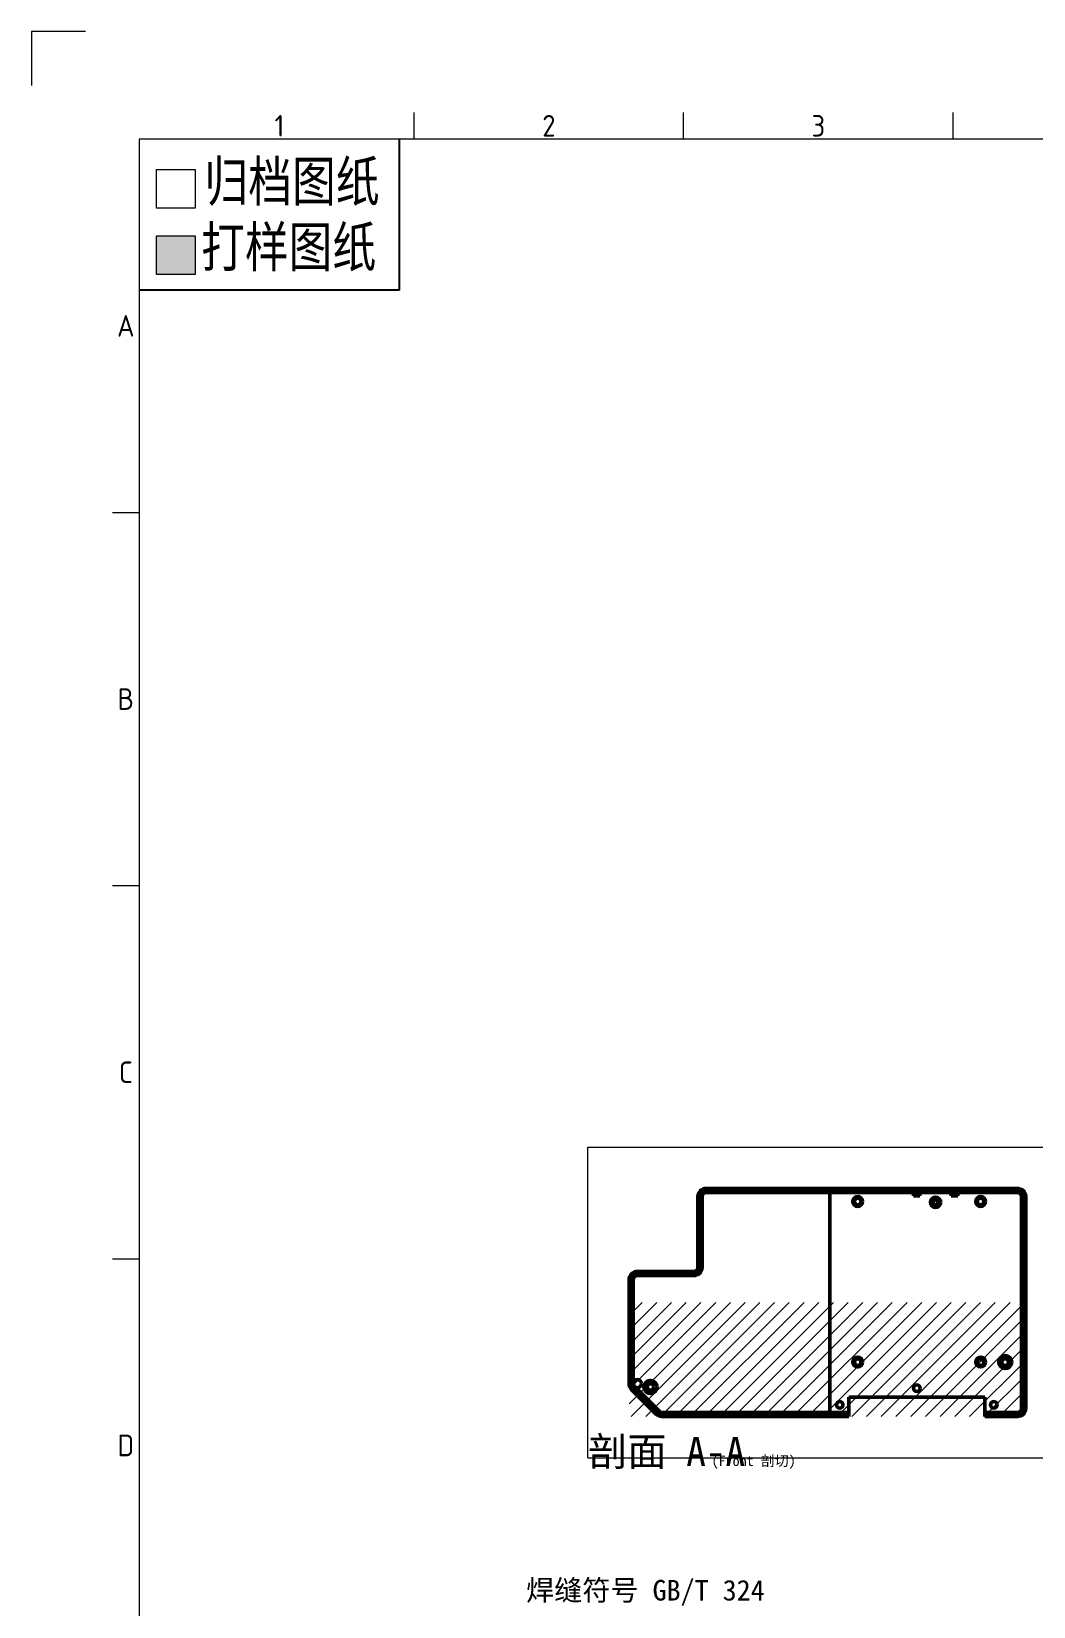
# Model space of a CAD drawing. Header units: metres. Extents: x 27606 to 28706, y -2150 to -1373.
# Drawn here: x 27606 to 27849.1, y -1755.2 to -1373 of the extents above; entities that cross this region are included whole.
import ezdxf
from ezdxf.enums import TextEntityAlignment as Align

# ---------------------------------------------------------------- set-up
doc = ezdxf.new("R2010")
doc.units = ezdxf.units.M
for name, color, linetype, lineweight in [('DIM', 2, 'CONTINUOUS', 18), ('FRAME', 7, 'CONTINUOUS', 13), ('HOLE', 7, 'CONTINUOUS', 50), ('OUTLINE', 7, 'CONTINUOUS', 50), ('SECTION', 1, 'CONTINUOUS', 18), ('TEXT', 7, 'CONTINUOUS', 13)]:
    doc.layers.add(name, color=color, linetype=linetype, lineweight=lineweight)
doc.layers.add('图框', color=7, linetype='Continuous')
doc.layers.add('注释', color=5, linetype='Continuous')
doc.styles.add('ISO Proportional', font='isocp.shx')
doc.styles.add('SimSun', font='simsun.ttc')
doc.styles.add('字母和汉字', font='arial.ttf', dxfattribs={"width": 0.8})

msp = doc.modelspace()

# ---------------------------------------------------------------- hatches: boundary and pattern name
at = {"layer": 'SECTION'}
h = msp.add_hatch(dxfattribs=at)
h.set_pattern_fill('ANSI31', scale=0.7952)
h.paths.add_polyline_path([(27751.03, -1709.1), (27847.25, -1709.1), (27847.25, -1681.43), (27751.03, -1681.43)])
at = {"layer": '注释'}
msp.add_hatch(color=0, dxfattribs=at).paths.add_polyline_path([(27636.37, -1422.62), (27645.76, -1422.62), (27645.76, -1432.01), (27636.37, -1432.01)])

# ---------------------------------------------------------------- linework, layer by layer
at = {"color": 7, "linetype": 'Continuous'}
for q in [(27695.34, -1399.17), (27632.18, -1435.82)]:
    msp.add_line((27695.34, -1435.82), q, dxfattribs=at)
at = {"layer": 'DIM', "color": 0}
for p, q in [((27636.37, -1406.47), (27645.76, -1406.47)), ((27636.37, -1415.86), (27636.37, -1406.47)), ((27645.76, -1406.47), (27645.76, -1415.86)), ((27645.76, -1415.86), (27636.37, -1415.86)), ((27636.37, -1422.62), (27645.76, -1422.62)), ((27636.37, -1432.01), (27636.37, -1422.62)), ((27645.76, -1422.62), (27645.76, -1432.01)), ((27645.76, -1432.01), (27636.37, -1432.01))]:
    msp.add_line(p, q, dxfattribs=at)
at = {"layer": 'FRAME'}
for p, q in [((27741.03, -1643.75), (27857.25, -1643.75)), ((27741.03, -1719.1), (27741.03, -1643.75)), ((27741.03, -1719.1), (27857.25, -1719.1))]:
    msp.add_line(p, q, dxfattribs=at)
at = {"layer": 'HOLE'}
for centre, radius in [((27806.49, -1656.93), 1.19), ((27806.49, -1656.93), 0.994), ((27806.49, -1656.93), 0.795), ((27825.38, -1657.13), 1.25), ((27825.38, -1657.13), 1.13), ((27825.38, -1657.13), 0.596), ((27836.31, -1656.93), 1.19), ((27836.31, -1656.93), 0.994), ((27836.31, -1656.93), 0.795), ((27806.49, -1695.9), 1.19), ((27806.49, -1695.9), 0.994), ((27806.49, -1695.9), 0.795), ((27836.31, -1695.9), 1.19), ((27836.31, -1695.9), 0.994), ((27836.31, -1695.9), 0.795), ((27842.28, -1695.9), 1.59), ((27842.28, -1695.9), 0.795), ((27753.02, -1701.13), 0.994), ((27756.2, -1701.94), 1.59), ((27756.2, -1701.94), 0.795), ((27820.81, -1702.24), 0.795), ((27802.12, -1706.28), 0.795), ((27839.49, -1706.28), 0.795)]:
    msp.add_circle(centre, radius, dxfattribs=at)
at = {"layer": 'OUTLINE'}
for p, q in [((27769.72, -1653.75), (27845.26, -1653.75)), ((27845.26, -1654.35), (27769.72, -1654.35)), ((27769.72, -1654.35), (27769.72, -1654.75)), ((27845.26, -1654.75), (27769.72, -1654.75)), ((27799.73, -1708.1), (27799.73, -1654.75)), ((27820.01, -1654.75), (27820.01, -1655.54)), ((27821.6, -1654.75), (27821.6, -1655.54)), ((27829.16, -1654.75), (27829.16, -1655.54)), ((27830.75, -1654.75), (27830.75, -1655.54)), ((27845.26, -1654.75), (27845.26, -1654.35)), ((27767.73, -1672.92), (27767.73, -1655.74)), ((27768.32, -1655.74), (27768.32, -1672.92)), ((27768.72, -1655.74), (27768.32, -1655.74)), ((27768.72, -1655.74), (27768.72, -1672.92)), ((27821.6, -1655.54), (27820.01, -1655.54)), ((27830.75, -1655.54), (27829.16, -1655.54)), ((27846.25, -1707.11), (27846.25, -1655.74)), ((27846.65, -1655.74), (27846.25, -1655.74)), ((27846.65, -1707.11), (27846.65, -1655.74)), ((27847.25, -1707.11), (27847.25, -1655.74)), ((27753.02, -1673.91), (27766.73, -1673.91)), ((27768.32, -1672.92), (27768.72, -1672.92)), ((27751.03, -1701.13), (27751.03, -1675.9)), ((27751.62, -1675.9), (27751.62, -1701.13)), ((27752.02, -1675.9), (27751.62, -1675.9)), ((27752.02, -1675.9), (27752.02, -1701.13)), ((27766.73, -1674.51), (27753.02, -1674.51)), ((27753.02, -1674.51), (27753.02, -1674.9)), ((27766.73, -1674.9), (27753.02, -1674.9)), ((27766.73, -1674.9), (27766.73, -1674.51)), ((27757.59, -1708.52), (27751.61, -1702.53)), ((27751.62, -1701.13), (27752.02, -1701.13)), ((27752.31, -1701.83), (27752.03, -1702.11)), ((27752.03, -1702.11), (27758.02, -1708.09)), ((27752.31, -1701.83), (27758.3, -1707.81)), ((27804.31, -1704.41), (27804.31, -1708.1)), ((27837.31, -1704.41), (27804.31, -1704.41)), ((27837.31, -1704.41), (27837.31, -1708.1)), ((27758.02, -1708.09), (27758.3, -1707.81)), ((27759, -1708.1), (27804.31, -1708.1)), ((27759, -1708.1), (27759, -1708.5)), ((27804.31, -1708.5), (27804.31, -1708.1)), ((27837.31, -1708.1), (27845.26, -1708.1)), ((27837.31, -1708.1), (27837.31, -1708.5)), ((27845.26, -1708.5), (27845.26, -1708.1)), ((27846.25, -1707.11), (27846.65, -1707.11)), ((27759, -1708.5), (27804.31, -1708.5)), ((27759, -1709.1), (27804.31, -1709.1)), ((27804.31, -1709.1), (27804.31, -1708.5)), ((27837.31, -1708.5), (27837.31, -1709.1)), ((27837.31, -1708.5), (27845.26, -1708.5)), ((27837.31, -1709.1), (27845.26, -1709.1))]:
    msp.add_line(p, q, dxfattribs=at)
for centre, radius, start, end in [((27769.72, -1655.74), 1.99, 90.0002, 179.9998), ((27769.72, -1655.74), 1.39, 90.0002, 179.9998), ((27769.72, -1655.74), 0.994, 90.0002, 179.9998), ((27845.26, -1655.74), 1.99, 0, 90.0002), ((27845.26, -1655.74), 1.39, 0, 90.0002), ((27845.26, -1655.74), 0.994, 0, 90.0002), ((27753.02, -1675.9), 1.99, 90.0002, 179.9998), ((27766.73, -1672.92), 0.994, -90.0002, 0), ((27766.73, -1672.92), 1.59, -90.0002, 0), ((27766.73, -1672.92), 1.99, -90.0002, 0), ((27753.02, -1675.9), 1.39, 90.0002, 179.9998), ((27753.02, -1675.9), 0.994, 90.0002, 179.9998), ((27753.02, -1701.13), 1.99, 179.9998, 225), ((27753.02, -1701.13), 1.39, -179.9998, -134.9997), ((27753.02, -1701.13), 0.994, -179.9998, -134.9997), ((27759, -1707.11), 1.39, -134.9997, -90.0002), ((27759, -1707.11), 0.994, -134.9997, -90.0002), ((27845.26, -1707.11), 1.99, -90.0002, 0), ((27845.26, -1707.11), 1.39, -90.0002, 0), ((27845.26, -1707.11), 0.994, -90.0002, 0), ((27759, -1707.11), 1.99, -134.9997, -90.0002)]:
    msp.add_arc(centre, radius, start, end, dxfattribs=at)
at = {"layer": '图框', "color": 7, "lineweight": 9}
for p, q in [((27619.1, -1373.02), (27606.03, -1373.02)), ((27606.03, -1373.02), (27606.03, -1386.1)), ((27698.87, -1399.17), (27698.87, -1392.64)), ((27764.25, -1399.17), (27764.25, -1392.64)), ((27829.64, -1399.17), (27829.64, -1392.64)), ((28679.61, -1399.17), (27632.18, -1399.17)), ((27632.18, -1399.17), (27632.18, -2123.61)), ((27625.64, -1489.73), (27632.18, -1489.73)), ((27625.64, -1580.28), (27632.18, -1580.28)), ((27625.64, -1670.84), (27632.18, -1670.84))]:
    msp.add_line(p, q, dxfattribs=at)

# ---------------------------------------------------------------- texts
at = {"layer": 'TEXT', "style": 'SimSun'}
for s, height, p in [('剖面 A-A', 7, (27741.03, -1721.1)), ('(Front 剖切)', 2.5, (27771.03, -1721.1)), ('焊缝符号 GB/T 324', 5, (27726.03, -1753.76))]:
    msp.add_text(s, height=height, dxfattribs=at).set_placement(p)
at = {"layer": '图框', "color": 7, "lineweight": 9, "style": 'ISO Proportional'}
for s, p in [('1', (27666.18, -1395.9)), ('2', (27731.56, -1395.9)), ('3', (27796.94, -1395.9)), ('A', (27628.91, -1444.45)), ('B', (27628.91, -1535.01)), ('C', (27628.91, -1625.56)), ('D', (27628.91, -1716.12))]:
    msp.add_text(s, height=5.23, dxfattribs=at).set_placement(p, align=Align.MIDDLE)
at = {"layer": '注释', "color": 0, "lineweight": -3, "char_height": 9.7314, "width": 134.4362, "attachment_point": 1, "style": '字母和汉字'}
for s, insert in [('{\\fSimSun|b0|i0|c134|p2; 归档图纸}', (27642.7, -1404.5)), ('{\\fSimSun|b0|i0|c134|p2;   打样图纸}', (27631.29, -1420.42))]:
    msp.add_mtext(s, dxfattribs=dict(at, insert=insert))

doc.saveas('drawing.dxf')
